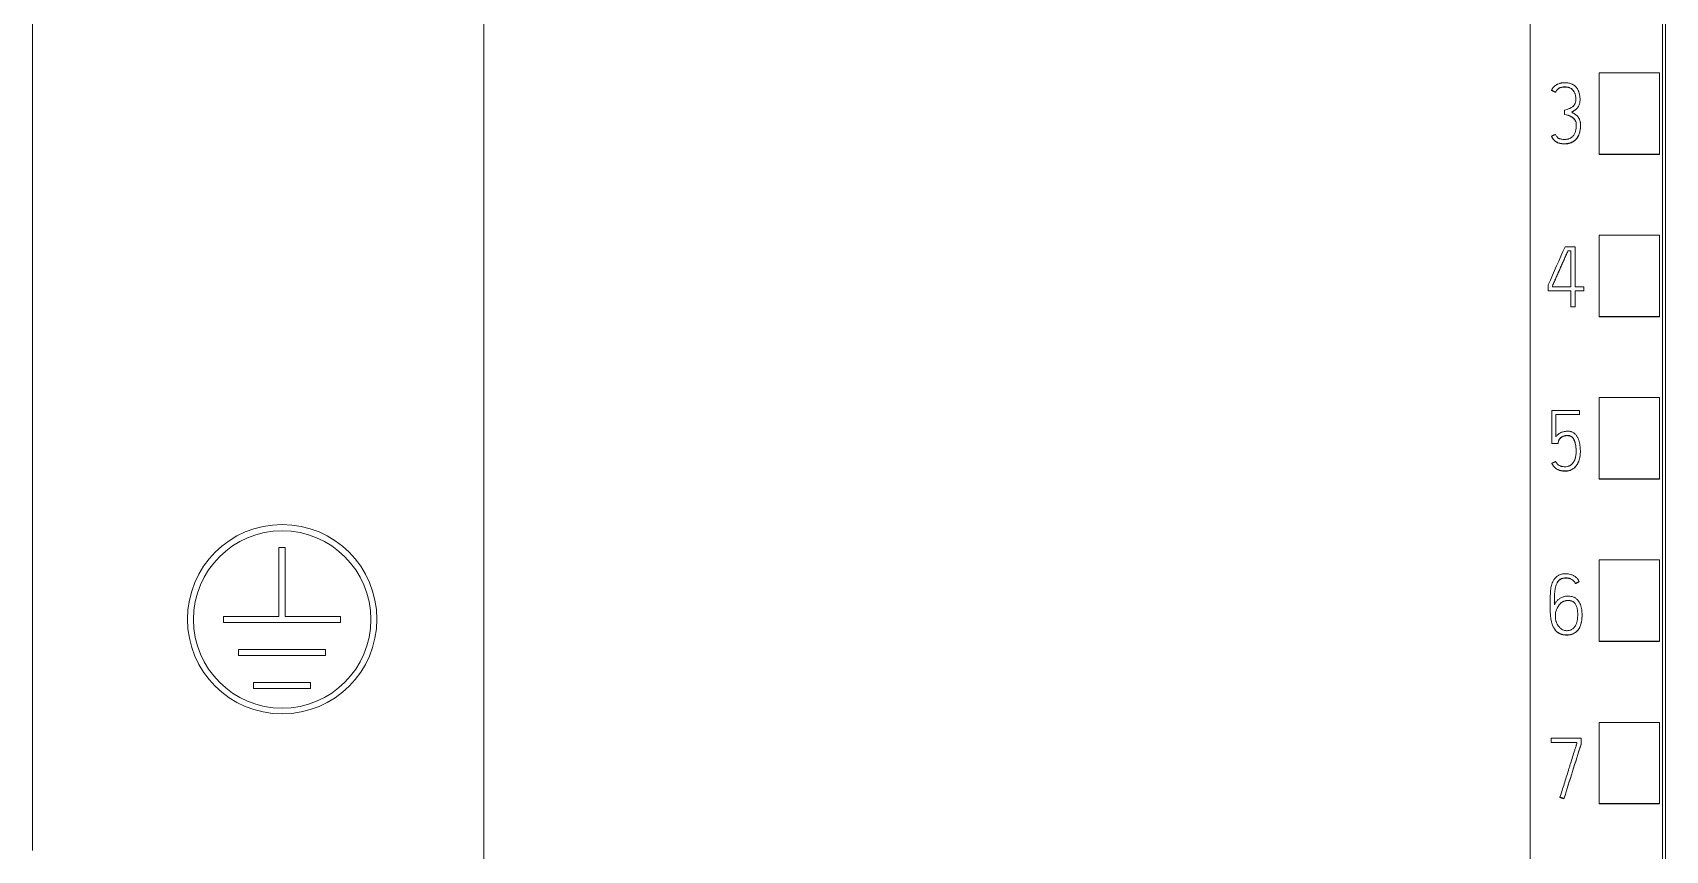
# Model space of a CAD drawing. Header units: millimetres. Extents: x 4134 to 7422, y 1400 to 3585.
# Drawn here: x 5096.4 to 5150.7, y 3260.8 to 3288 of the extents above; entities that cross this region are included whole.
import ezdxf

# ---------------------------------------------------------------- set-up
doc = ezdxf.new("R2010")
doc.units = ezdxf.units.MM
doc.layers.add('000-PI-Oprema', color=30, linetype='Continuous', lineweight=5)
doc.layers.add('004-PI-DIN Šina', color=3, linetype='Continuous')

# ---------------------------------------------------------------- blocks, each defined once
blk = doc.blocks.new('IM 155-5 PN ST - 6ES7155-5AA01-0AB0')
at = {"color": 0, "linetype": 'ByBlock', "lineweight": 0, "ltscale": 0.25}
blk.add_lwpolyline([(0, 147.007), (34.8, 147.007), (34.8, 0), (0, 0), (0, 147.007)], dxfattribs=at)
at = {"layer": '000-PI-Oprema', "color": 0, "linetype": 'ByBlock', "lineweight": 0}
blk.add_open_spline([(34.8, 8.007), (34.8, 8.859), (34.8, 10.524), (34.8, 12.857), (34.8, 14.973), (34.8, 17.743), (34.8, 21.643), (34.8, 27.557), (34.8, 37.017), (34.8, 50.127), (34.8, 67.357), (34.8, 85.999), (34.8, 103.048), (34.8, 118.245), (34.8, 128.598), (34.8, 136.94), (34.8, 141.966), (34.8, 145.414), (34.8, 147.007)], degree=3, knots=[0, 0, 0, 0, 0.018357, 0.035822, 0.050221, 0.063898, 0.09543, 0.134182, 0.191169, 0.299064, 0.416456, 0.562341, 0.701008, 0.784589, 0.890964, 0.925157, 0.965428, 1, 1, 1, 1], dxfattribs=at)
blk = doc.blocks.new('S7-1500 DI HF - 6ES7521-1BL00-0AB0')
at = {"layer": '000-PI-Oprema', "color": 0, "linetype": 'ByBlock', "lineweight": 0}
for p, q in [((0, 134.681), (0, 21.262)), ((4.4, 132.4), (4.4, 23.585)), ((2.3, 58.163), (2.3, 60.864)), ((4.3, 60.864), (2.3, 60.864)), ((4.3, 58.163), (4.3, 60.864)), ((0.716, 60.285), (0.716, 60.279)), ((0.844, 60.221), (0.844, 60.215)), ((1.662, 59.966), (1.662, 59.973)), ((1.141, 59.62), (1.141, 59.614)), ((1.149, 59.481), (1.149, 59.475)), ((0.716, 58.758), (0.716, 58.752)), ((1.679, 59.113), (1.679, 59.119)), ((2.3, 58.15), (2.3, 58.163)), ((4.3, 58.163), (2.3, 58.163)), ((4.3, 58.15), (2.3, 58.15)), ((4.3, 58.15), (4.3, 58.163)), ((2.3, 52.761), (2.3, 55.462)), ((4.3, 55.462), (2.3, 55.462)), ((4.3, 52.761), (4.3, 55.462)), ((1.166, 55.078), (1.496, 55.078)), ((1.354, 54.94), (1.257, 54.94)), ((1.354, 53.747), (1.354, 54.94)), ((1.496, 55.078), (1.496, 53.747)), ((0.605, 53.609), (0.605, 53.814)), ((0.744, 53.783), (0.744, 53.747)), ((1.354, 53.609), (0.605, 53.609)), ((0.744, 53.747), (1.354, 53.747)), ((1.354, 53.079), (1.354, 53.609)), ((1.496, 53.747), (1.79, 53.747)), ((1.496, 53.609), (1.496, 53.079)), ((1.79, 53.609), (1.496, 53.609)), ((1.79, 53.747), (1.79, 53.609)), ((1.496, 53.079), (1.354, 53.079)), ((2.3, 52.75), (2.3, 52.761)), ((4.3, 52.761), (2.3, 52.761)), ((4.3, 52.75), (2.3, 52.75)), ((4.3, 52.75), (4.3, 52.761)), ((2.3, 47.36), (2.3, 50.061)), ((4.3, 50.061), (2.3, 50.061)), ((4.3, 47.36), (4.3, 50.061)), ((0.722, 49.633), (0.722, 48.535)), ((1.645, 49.633), (0.722, 49.633)), ((0.86, 48.757), (0.86, 49.495)), ((0.86, 49.495), (1.645, 49.495)), ((1.645, 49.495), (1.645, 49.633)), ((1.645, 49.495), (1.645, 49.488)), ((0.722, 48.535), (0.722, 48.529)), ((0.722, 48.535), (0.933, 48.535)), ((0.933, 48.535), (0.933, 48.529)), ((0.727, 47.878), (0.727, 47.871)), ((1.673, 48.27), (1.673, 48.276)), ((2.3, 47.35), (2.3, 47.36)), ((4.3, 47.36), (2.3, 47.36)), ((4.3, 47.35), (2.3, 47.35)), ((4.3, 47.35), (4.3, 47.36)), ((2.3, 41.958), (2.3, 44.659)), ((4.3, 44.659), (2.3, 44.659)), ((4.3, 41.958), (4.3, 44.659)), ((1.511, 43.879), (1.511, 43.873)), ((1.639, 43.945), (1.639, 43.939)), ((0.667, 43.139), (0.667, 43.132)), ((1.73, 42.839), (1.73, 42.845)), ((2.3, 41.95), (2.3, 41.958)), ((4.3, 41.958), (2.3, 41.958)), ((4.3, 41.95), (2.3, 41.95)), ((4.3, 41.95), (4.3, 41.958)), ((2.3, 36.556), (2.3, 39.257)), ((4.3, 39.257), (2.3, 39.257)), ((4.3, 36.556), (4.3, 39.257)), ((0.698, 38.593), (0.698, 38.735)), ((0.698, 38.735), (1.697, 38.735)), ((1.558, 38.593), (0.698, 38.593)), ((1.558, 38.554), (1.558, 38.593)), ((1.697, 38.735), (1.697, 38.532)), ((1.697, 38.532), (1.697, 38.526)), ((0.995, 36.767), (0.995, 36.761)), ((1.128, 36.722), (1.128, 36.716)), ((2.3, 36.55), (2.3, 36.556)), ((4.3, 36.556), (2.3, 36.556)), ((4.3, 36.55), (2.3, 36.55)), ((4.3, 36.55), (4.3, 36.556))]:
    blk.add_line(p, q, dxfattribs=at)
at = {"layer": '000-PI-Oprema', "color": 18, "linetype": 'ByBlock', "lineweight": 0, "true_color": 0x000000}
blk.add_ellipse((10.823, 15.155), major_axis=(441.592, 998.143), ratio=0.022901, start_param=1.540922, end_param=1.542189, dxfattribs=at)
at = {"layer": '000-PI-Oprema', "color": 0, "linetype": 'ByBlock', "lineweight": 0}
for centre, major_axis, ratio, start_param, end_param in [((13.828, 14.92), (314.539, 1001.971), 0.017758, 1.552804, 1.55461), ((13.808, 14.965), (314.236, 1001.002), 0.017743, 1.552827, 1.554635)]:
    blk.add_ellipse(centre, major_axis=major_axis, ratio=ratio, start_param=start_param, end_param=end_param, dxfattribs=at)
for points, knots in [([(4.5, 132.586), (4.5, 129.542), (4.5, 119.972), (4.5, 105.802), (4.5, 91.235), (4.5, 77.025), (4.5, 62.731), (4.5, 47.245), (4.5, 34.605), (4.5, 26.64), (4.5, 23.299)], [0, 0, 0, 0, 0.083934, 0.263736, 0.389889, 0.484142, 0.653794, 0.78188, 0.908517, 1, 1, 1, 1]), ([(0.716, 60.285), (0.724, 60.304), (0.744, 60.339), (0.769, 60.371), (0.789, 60.393), (0.796, 60.401), (0.811, 60.415), (0.818, 60.421), (0.842, 60.441), (0.858, 60.452), (0.884, 60.468), (0.893, 60.473), (0.911, 60.483), (0.92, 60.487), (0.948, 60.499), (0.967, 60.506), (0.996, 60.515), (1.005, 60.517), (1.025, 60.522), (1.035, 60.524), (1.065, 60.529), (1.105, 60.533), (1.145, 60.535), (1.185, 60.534), (1.205, 60.533), (1.246, 60.53), (1.266, 60.527), (1.305, 60.519), (1.325, 60.514), (1.363, 60.502), (1.382, 60.495), (1.41, 60.482), (1.419, 60.477), (1.436, 60.467), (1.445, 60.462), (1.47, 60.445), (1.486, 60.433), (1.508, 60.412), (1.515, 60.405), (1.529, 60.391), (1.536, 60.383), (1.568, 60.344), (1.589, 60.31), (1.622, 60.235), (1.634, 60.197), (1.647, 60.139), (1.651, 60.119), (1.656, 60.079), (1.659, 60.059), (1.661, 60.018), (1.662, 59.998), (1.662, 59.958), (1.662, 59.938), (1.659, 59.898), (1.657, 59.878), (1.648, 59.838), (1.643, 59.819), (1.628, 59.781), (1.619, 59.763), (1.604, 59.737), (1.599, 59.728), (1.587, 59.712), (1.581, 59.704), (1.561, 59.681), (1.547, 59.667), (1.524, 59.646), (1.517, 59.64), (1.501, 59.628), (1.492, 59.622), (1.467, 59.605), (1.45, 59.595), (1.415, 59.575), (1.397, 59.565), (1.379, 59.556)], [0, 0, 0, 0, 0.03125, 0.0625, 0.0625, 0.078125, 0.078125, 0.09375, 0.09375, 0.125, 0.125, 0.140625, 0.140625, 0.15625, 0.15625, 0.1875, 0.1875, 0.203125, 0.203125, 0.21875, 0.21875, 0.25, 0.28125, 0.28125, 0.3125, 0.3125, 0.34375, 0.34375, 0.375, 0.375, 0.40625, 0.40625, 0.421875, 0.421875, 0.4375, 0.4375, 0.46875, 0.46875, 0.484375, 0.484375, 0.5, 0.5, 0.5625, 0.5625, 0.625, 0.625, 0.65625, 0.65625, 0.6875, 0.6875, 0.71875, 0.71875, 0.75, 0.75, 0.78125, 0.78125, 0.8125, 0.8125, 0.84375, 0.84375, 0.859375, 0.859375, 0.875, 0.875, 0.90625, 0.90625, 0.921875, 0.921875, 0.9375, 0.9375, 0.96875, 0.96875, 1, 1, 1, 1]), ([(1.141, 59.62), (1.172, 59.629), (1.204, 59.639), (1.267, 59.658), (1.298, 59.668), (1.343, 59.689), (1.358, 59.697), (1.386, 59.713), (1.4, 59.723), (1.42, 59.738), (1.426, 59.743), (1.438, 59.755), (1.444, 59.761), (1.46, 59.779), (1.47, 59.792), (1.484, 59.813), (1.488, 59.82), (1.495, 59.835), (1.499, 59.842), (1.508, 59.865), (1.512, 59.881), (1.518, 59.914), (1.519, 59.93), (1.521, 59.963), (1.521, 59.98), (1.52, 60.029), (1.518, 60.062), (1.51, 60.111), (1.507, 60.127), (1.5, 60.151), (1.498, 60.159), (1.493, 60.175), (1.49, 60.183), (1.481, 60.206), (1.473, 60.221), (1.457, 60.25), (1.448, 60.264), (1.428, 60.29), (1.417, 60.302), (1.399, 60.319), (1.393, 60.325), (1.38, 60.335), (1.373, 60.34), (1.352, 60.354), (1.337, 60.361), (1.306, 60.374), (1.291, 60.379), (1.258, 60.387), (1.242, 60.39), (1.209, 60.394), (1.192, 60.395), (1.159, 60.396), (1.143, 60.396), (1.109, 60.394), (1.093, 60.392), (1.06, 60.387), (1.044, 60.383), (1.02, 60.376), (1.012, 60.373), (0.996, 60.368), (0.989, 60.364), (0.974, 60.357), (0.966, 60.353), (0.952, 60.345), (0.945, 60.34), (0.925, 60.326), (0.912, 60.315), (0.889, 60.291), (0.878, 60.278), (0.86, 60.251), (0.851, 60.236), (0.844, 60.221)], [0, 0, 0, 0, 0.0625, 0.0625, 0.125, 0.125, 0.15625, 0.15625, 0.1875, 0.1875, 0.203125, 0.203125, 0.21875, 0.21875, 0.25, 0.25, 0.265625, 0.265625, 0.28125, 0.28125, 0.3125, 0.3125, 0.34375, 0.34375, 0.375, 0.375, 0.4375, 0.4375, 0.46875, 0.46875, 0.484375, 0.484375, 0.5, 0.5, 0.53125, 0.53125, 0.5625, 0.5625, 0.59375, 0.59375, 0.609375, 0.609375, 0.625, 0.625, 0.65625, 0.65625, 0.6875, 0.6875, 0.71875, 0.71875, 0.75, 0.75, 0.78125, 0.78125, 0.8125, 0.8125, 0.84375, 0.84375, 0.859375, 0.859375, 0.875, 0.875, 0.890625, 0.890625, 0.90625, 0.90625, 0.9375, 0.9375, 0.96875, 0.96875, 1, 1, 1, 1]), ([(0.844, 60.215), (0.851, 60.23), (0.859, 60.244), (0.878, 60.271), (0.888, 60.284), (0.905, 60.302), (0.911, 60.308), (0.924, 60.318), (0.931, 60.324), (0.944, 60.333), (0.951, 60.338), (0.965, 60.346), (0.972, 60.35), (0.994, 60.361), (1.01, 60.367), (1.042, 60.377), (1.058, 60.38), (1.091, 60.385), (1.107, 60.387), (1.14, 60.39), (1.157, 60.39), (1.206, 60.389), (1.239, 60.385), (1.28, 60.376), (1.288, 60.374), (1.304, 60.369), (1.311, 60.366), (1.334, 60.356), (1.349, 60.349), (1.37, 60.336), (1.377, 60.331), (1.39, 60.321), (1.397, 60.315), (1.415, 60.298), (1.426, 60.286), (1.441, 60.266), (1.446, 60.26), (1.455, 60.246), (1.468, 60.225), (1.479, 60.202), (1.492, 60.172), (1.497, 60.156), (1.505, 60.126), (1.508, 60.112), (1.511, 60.098)], [0, 0, 0, 0, 0.055991, 0.055991, 0.111982, 0.111982, 0.139978, 0.139978, 0.167973, 0.167973, 0.195969, 0.195969, 0.223964, 0.223964, 0.279955, 0.279955, 0.335946, 0.335946, 0.391937, 0.391937, 0.447928, 0.447928, 0.55991, 0.55991, 0.587906, 0.587906, 0.615901, 0.615901, 0.671892, 0.671892, 0.699888, 0.699888, 0.727884, 0.727884, 0.783875, 0.783875, 0.81187, 0.81187, 0.839866, 0.895857, 0.895857, 0.951848, 0.951848, 1, 1, 1, 1]), ([(1.656, 59.874), (1.658, 59.886), (1.659, 59.898), (1.662, 59.929), (1.662, 59.947), (1.662, 59.966)], [0, 0, 0, 0, 0.4, 0.4, 1, 1, 1, 1]), ([(1.379, 59.556), (1.398, 59.546), (1.416, 59.536), (1.453, 59.515), (1.471, 59.504), (1.506, 59.481), (1.523, 59.469), (1.547, 59.449), (1.555, 59.442), (1.57, 59.427), (1.578, 59.419), (1.598, 59.395), (1.61, 59.378), (1.627, 59.351), (1.632, 59.342), (1.641, 59.323), (1.645, 59.313), (1.657, 59.284), (1.663, 59.264), (1.67, 59.233), (1.671, 59.222), (1.675, 59.201), (1.676, 59.191), (1.678, 59.159), (1.679, 59.138), (1.679, 59.096), (1.678, 59.075), (1.675, 59.034), (1.673, 59.013), (1.668, 58.971), (1.665, 58.95), (1.652, 58.889), (1.641, 58.849), (1.621, 58.8), (1.617, 58.79), (1.608, 58.771), (1.603, 58.762), (1.588, 58.734), (1.577, 58.716), (1.552, 58.682), (1.539, 58.666), (1.517, 58.643), (1.509, 58.635), (1.493, 58.621), (1.485, 58.614), (1.46, 58.595), (1.443, 58.583), (1.415, 58.568), (1.406, 58.563), (1.387, 58.554), (1.377, 58.55), (1.328, 58.53), (1.287, 58.52), (1.225, 58.51), (1.204, 58.508), (1.161, 58.506), (1.14, 58.505), (1.098, 58.506), (1.077, 58.507), (1.045, 58.511), (1.035, 58.512), (1.014, 58.516), (1.004, 58.518), (0.973, 58.525), (0.953, 58.532), (0.923, 58.543), (0.914, 58.548), (0.894, 58.557), (0.885, 58.562), (0.857, 58.578), (0.84, 58.59), (0.816, 58.61), (0.808, 58.618), (0.793, 58.633), (0.786, 58.641), (0.767, 58.666), (0.756, 58.683), (0.734, 58.72), (0.725, 58.738), (0.716, 58.758)], [0, 0, 0, 0, 0.03125, 0.03125, 0.0625, 0.0625, 0.09375, 0.09375, 0.109375, 0.109375, 0.125, 0.125, 0.15625, 0.15625, 0.171875, 0.171875, 0.1875, 0.1875, 0.21875, 0.21875, 0.234375, 0.234375, 0.25, 0.25, 0.28125, 0.28125, 0.3125, 0.3125, 0.34375, 0.34375, 0.375, 0.375, 0.4375, 0.4375, 0.453125, 0.453125, 0.46875, 0.46875, 0.5, 0.5, 0.53125, 0.53125, 0.546875, 0.546875, 0.5625, 0.5625, 0.59375, 0.59375, 0.609375, 0.609375, 0.625, 0.625, 0.6875, 0.6875, 0.71875, 0.71875, 0.75, 0.75, 0.78125, 0.78125, 0.796875, 0.796875, 0.8125, 0.8125, 0.84375, 0.84375, 0.859375, 0.859375, 0.875, 0.875, 0.90625, 0.90625, 0.921875, 0.921875, 0.9375, 0.9375, 0.96875, 0.96875, 1, 1, 1, 1]), ([(0.844, 58.816), (0.851, 58.8), (0.859, 58.785), (0.877, 58.756), (0.887, 58.742), (0.905, 58.723), (0.911, 58.716), (0.924, 58.705), (0.931, 58.7), (0.945, 58.69), (0.953, 58.686), (0.968, 58.678), (0.976, 58.674), (1.001, 58.665), (1.017, 58.66), (1.051, 58.653), (1.068, 58.65), (1.103, 58.648), (1.12, 58.647), (1.155, 58.647), (1.172, 58.648), (1.206, 58.651), (1.223, 58.653), (1.249, 58.658), (1.257, 58.66), (1.274, 58.664), (1.282, 58.666), (1.307, 58.674), (1.323, 58.68), (1.347, 58.692), (1.354, 58.696), (1.369, 58.705), (1.376, 58.71), (1.397, 58.725), (1.41, 58.737), (1.434, 58.761), (1.445, 58.775), (1.465, 58.804), (1.473, 58.819), (1.488, 58.85), (1.495, 58.867), (1.511, 58.916), (1.519, 58.949), (1.528, 59), (1.53, 59.017), (1.534, 59.052), (1.536, 59.069), (1.537, 59.104), (1.538, 59.121), (1.537, 59.147), (1.537, 59.155), (1.535, 59.173), (1.535, 59.181), (1.531, 59.207), (1.527, 59.224), (1.518, 59.248), (1.515, 59.256), (1.507, 59.272), (1.503, 59.28), (1.49, 59.302), (1.48, 59.316), (1.458, 59.343), (1.446, 59.355), (1.42, 59.378), (1.406, 59.388), (1.377, 59.406), (1.361, 59.415), (1.331, 59.43), (1.315, 59.437), (1.282, 59.449), (1.266, 59.454), (1.217, 59.468), (1.183, 59.476), (1.149, 59.481)], [0, 0, 0, 0, 0.03125, 0.03125, 0.0625, 0.0625, 0.078125, 0.078125, 0.09375, 0.09375, 0.109375, 0.109375, 0.125, 0.125, 0.15625, 0.15625, 0.1875, 0.1875, 0.21875, 0.21875, 0.25, 0.25, 0.28125, 0.28125, 0.296875, 0.296875, 0.3125, 0.3125, 0.34375, 0.34375, 0.359375, 0.359375, 0.375, 0.375, 0.40625, 0.40625, 0.4375, 0.4375, 0.46875, 0.46875, 0.5, 0.5, 0.5625, 0.5625, 0.59375, 0.59375, 0.625, 0.625, 0.65625, 0.65625, 0.671875, 0.671875, 0.6875, 0.6875, 0.71875, 0.71875, 0.734375, 0.734375, 0.75, 0.75, 0.78125, 0.78125, 0.8125, 0.8125, 0.84375, 0.84375, 0.875, 0.875, 0.90625, 0.90625, 0.9375, 0.9375, 1, 1, 1, 1]), ([(1.149, 59.475), (1.183, 59.469), (1.216, 59.462), (1.266, 59.448), (1.282, 59.442), (1.315, 59.431), (1.33, 59.424), (1.354, 59.413), (1.361, 59.409), (1.377, 59.4), (1.384, 59.396), (1.406, 59.382), (1.42, 59.371), (1.439, 59.354), (1.446, 59.348), (1.458, 59.336), (1.464, 59.33), (1.48, 59.31), (1.49, 59.296), (1.503, 59.273), (1.507, 59.266), (1.511, 59.257), (1.511, 59.257), (1.512, 59.256)], [0, 0, 0, 0, 0.234563, 0.234563, 0.351844, 0.351844, 0.469126, 0.469126, 0.527766, 0.527766, 0.586407, 0.586407, 0.703689, 0.703689, 0.762329, 0.762329, 0.82097, 0.82097, 0.938251, 0.938251, 0.996892, 0.996892, 1, 1, 1, 1]), ([(1.379, 59.55), (1.397, 59.559), (1.415, 59.568), (1.44, 59.583), (1.448, 59.588), (1.456, 59.593)], [0, 0, 0, 0, 0.680967, 0.680967, 1, 1, 1, 1]), ([(0.716, 58.752), (0.725, 58.732), (0.734, 58.714), (0.756, 58.677), (0.767, 58.659), (0.786, 58.635), (0.793, 58.626), (0.808, 58.611), (0.816, 58.604), (0.84, 58.584), (0.857, 58.572), (0.884, 58.556), (0.894, 58.551), (0.913, 58.542), (0.923, 58.537), (0.952, 58.526), (0.972, 58.519), (1.013, 58.509), (1.034, 58.506), (1.076, 58.501), (1.096, 58.5), (1.138, 58.499), (1.159, 58.499), (1.201, 58.502), (1.222, 58.504), (1.253, 58.508), (1.264, 58.51), (1.285, 58.514), (1.295, 58.517), (1.325, 58.525), (1.345, 58.531), (1.375, 58.542), (1.384, 58.546), (1.403, 58.555), (1.413, 58.56), (1.441, 58.576), (1.458, 58.587), (1.491, 58.613), (1.507, 58.627), (1.536, 58.657), (1.55, 58.673), (1.575, 58.707), (1.586, 58.725), (1.602, 58.752), (1.606, 58.762), (1.615, 58.781), (1.62, 58.79), (1.64, 58.839), (1.651, 58.879), (1.664, 58.941), (1.668, 58.961), (1.673, 59.003), (1.675, 59.024), (1.677, 59.048), (1.677, 59.051), (1.677, 59.054)], [0, 0, 0, 0, 0.045146, 0.045146, 0.090291, 0.090291, 0.112864, 0.112864, 0.135437, 0.135437, 0.180583, 0.180583, 0.203156, 0.203156, 0.225729, 0.225729, 0.270874, 0.270874, 0.31602, 0.31602, 0.361166, 0.361166, 0.406311, 0.406311, 0.451457, 0.451457, 0.47403, 0.47403, 0.496603, 0.496603, 0.541748, 0.541748, 0.564321, 0.564321, 0.586894, 0.586894, 0.63204, 0.63204, 0.677186, 0.677186, 0.722331, 0.722331, 0.767477, 0.767477, 0.79005, 0.79005, 0.812623, 0.812623, 0.902914, 0.902914, 0.94806, 0.94806, 0.993206, 0.993206, 1, 1, 1, 1]), ([(1.257, 54.94), (1.247, 54.915), (1.236, 54.891), (1.215, 54.843), (1.204, 54.819), (1.172, 54.746), (1.151, 54.698), (1.109, 54.602), (1.088, 54.553), (1.045, 54.457), (1.023, 54.409), (0.98, 54.313), (0.959, 54.265), (0.916, 54.168), (0.895, 54.12), (0.852, 54.024), (0.831, 53.976), (0.798, 53.903), (0.787, 53.879), (0.771, 53.843), (0.766, 53.831), (0.755, 53.807), (0.75, 53.795), (0.744, 53.783)], [0, 0, 0, 0, 0.0625, 0.0625, 0.125, 0.125, 0.25, 0.25, 0.375, 0.375, 0.5, 0.5, 0.625, 0.625, 0.75, 0.75, 0.875, 0.875, 0.9375, 0.9375, 0.96875, 0.96875, 1, 1, 1, 1]), ([(0.744, 53.777), (0.75, 53.789), (0.755, 53.801), (0.766, 53.825), (0.771, 53.837), (0.787, 53.873), (0.798, 53.897), (0.831, 53.969), (0.852, 54.018), (0.895, 54.114), (0.916, 54.162), (0.959, 54.258), (0.98, 54.306), (1.023, 54.403), (1.045, 54.451), (1.088, 54.547), (1.109, 54.596), (1.151, 54.692), (1.172, 54.74), (1.204, 54.813), (1.215, 54.837), (1.236, 54.885), (1.247, 54.909), (1.257, 54.933)], [0, 0, 0, 0, 0.03125, 0.03125, 0.0625, 0.0625, 0.125, 0.125, 0.25, 0.25, 0.375, 0.375, 0.5, 0.5, 0.625, 0.625, 0.75, 0.75, 0.875, 0.875, 0.9375, 0.9375, 1, 1, 1, 1]), ([(0.727, 47.878), (0.74, 47.851), (0.753, 47.826), (0.777, 47.79), (0.786, 47.778), (0.805, 47.756), (0.815, 47.745), (0.836, 47.725), (0.848, 47.716), (0.871, 47.699), (0.883, 47.691), (0.908, 47.676), (0.92, 47.669), (0.947, 47.657), (0.961, 47.652), (0.988, 47.642), (1.002, 47.638), (1.031, 47.631), (1.045, 47.629), (1.074, 47.625), (1.089, 47.623), (1.111, 47.622), (1.118, 47.622), (1.133, 47.621), (1.14, 47.621), (1.162, 47.62), (1.176, 47.619), (1.206, 47.62), (1.22, 47.621), (1.249, 47.625), (1.264, 47.627), (1.293, 47.633), (1.307, 47.637), (1.349, 47.651), (1.376, 47.662), (1.414, 47.684), (1.427, 47.692), (1.45, 47.709), (1.462, 47.719), (1.484, 47.738), (1.494, 47.748), (1.514, 47.77), (1.524, 47.781), (1.551, 47.816), (1.567, 47.841), (1.588, 47.879), (1.594, 47.892), (1.607, 47.919), (1.613, 47.932), (1.629, 47.973), (1.638, 48.001), (1.652, 48.057), (1.658, 48.086), (1.665, 48.129), (1.667, 48.144), (1.669, 48.173), (1.671, 48.188), (1.673, 48.232), (1.673, 48.261), (1.673, 48.319), (1.671, 48.378), (1.665, 48.436), (1.657, 48.493), (1.653, 48.522), (1.643, 48.565), (1.64, 48.58), (1.632, 48.608), (1.628, 48.622), (1.614, 48.664), (1.603, 48.691), (1.584, 48.731), (1.577, 48.744), (1.562, 48.769), (1.554, 48.782), (1.528, 48.817), (1.509, 48.839), (1.465, 48.879), (1.44, 48.895), (1.4, 48.914), (1.387, 48.92), (1.358, 48.929), (1.344, 48.933), (1.315, 48.938), (1.301, 48.94), (1.271, 48.942), (1.256, 48.943), (1.227, 48.942), (1.212, 48.942), (1.183, 48.939), (1.169, 48.938), (1.14, 48.933), (1.125, 48.93), (1.097, 48.923), (1.082, 48.919), (1.054, 48.909), (1.041, 48.904), (1.014, 48.891), (1.001, 48.884), (0.976, 48.869), (0.964, 48.86), (0.94, 48.843), (0.929, 48.833), (0.908, 48.813), (0.897, 48.803), (0.878, 48.781), (0.869, 48.769), (0.86, 48.757)], [0, 0, 0, 0, 0.03125, 0.03125, 0.046875, 0.046875, 0.0625, 0.0625, 0.078125, 0.078125, 0.09375, 0.09375, 0.109375, 0.109375, 0.125, 0.125, 0.140625, 0.140625, 0.15625, 0.15625, 0.171875, 0.171875, 0.179688, 0.179688, 0.1875, 0.1875, 0.203125, 0.203125, 0.21875, 0.21875, 0.234375, 0.234375, 0.25, 0.25, 0.28125, 0.28125, 0.296875, 0.296875, 0.3125, 0.3125, 0.328125, 0.328125, 0.34375, 0.34375, 0.375, 0.375, 0.390625, 0.390625, 0.40625, 0.40625, 0.4375, 0.4375, 0.46875, 0.46875, 0.484375, 0.484375, 0.5, 0.5, 0.53125, 0.53125, 0.5625, 0.59375, 0.59375, 0.625, 0.625, 0.640625, 0.640625, 0.65625, 0.65625, 0.6875, 0.6875, 0.703125, 0.703125, 0.71875, 0.71875, 0.75, 0.75, 0.78125, 0.78125, 0.796875, 0.796875, 0.8125, 0.8125, 0.828125, 0.828125, 0.84375, 0.84375, 0.859375, 0.859375, 0.875, 0.875, 0.890625, 0.890625, 0.90625, 0.90625, 0.921875, 0.921875, 0.9375, 0.9375, 0.953125, 0.953125, 0.96875, 0.96875, 0.984375, 0.984375, 1, 1, 1, 1]), ([(0.933, 48.535), (0.933, 48.558), (0.936, 48.581), (0.945, 48.615), (0.949, 48.626), (0.958, 48.647), (0.964, 48.657), (0.976, 48.676), (0.983, 48.686), (0.998, 48.704), (1.006, 48.712), (1.023, 48.727), (1.032, 48.735), (1.051, 48.748), (1.06, 48.755), (1.08, 48.766), (1.091, 48.771), (1.112, 48.78), (1.123, 48.784), (1.156, 48.794), (1.179, 48.798), (1.213, 48.801), (1.225, 48.801), (1.248, 48.801), (1.26, 48.801), (1.283, 48.799), (1.294, 48.797), (1.311, 48.793), (1.317, 48.792), (1.328, 48.789), (1.333, 48.787), (1.35, 48.781), (1.36, 48.776), (1.38, 48.764), (1.389, 48.757), (1.406, 48.741), (1.414, 48.733), (1.429, 48.715), (1.436, 48.705), (1.454, 48.676), (1.465, 48.655), (1.482, 48.613), (1.49, 48.591), (1.51, 48.524), (1.519, 48.479), (1.527, 48.411), (1.529, 48.388), (1.532, 48.342), (1.533, 48.319), (1.534, 48.25), (1.532, 48.204), (1.524, 48.136), (1.52, 48.114), (1.513, 48.08), (1.51, 48.069), (1.504, 48.046), (1.5, 48.035), (1.489, 48.002), (1.48, 47.981), (1.465, 47.95), (1.459, 47.94), (1.447, 47.92), (1.441, 47.91), (1.421, 47.882), (1.406, 47.864), (1.381, 47.84), (1.373, 47.832), (1.354, 47.818), (1.345, 47.811), (1.325, 47.799), (1.315, 47.793), (1.294, 47.784), (1.283, 47.779), (1.249, 47.769), (1.227, 47.765), (1.192, 47.762), (1.18, 47.761), (1.157, 47.761), (1.145, 47.761), (1.111, 47.762), (1.088, 47.764), (1.054, 47.771), (1.043, 47.774), (1.021, 47.781), (1.01, 47.786), (0.978, 47.8), (0.958, 47.812), (0.93, 47.834), (0.921, 47.841), (0.905, 47.858), (0.89, 47.875), (0.877, 47.895), (0.865, 47.915), (0.86, 47.925), (0.855, 47.936)], [0, 0, 0, 0, 0.03125, 0.03125, 0.046875, 0.046875, 0.0625, 0.0625, 0.078125, 0.078125, 0.09375, 0.09375, 0.109375, 0.109375, 0.125, 0.125, 0.140625, 0.140625, 0.15625, 0.15625, 0.1875, 0.1875, 0.203125, 0.203125, 0.21875, 0.21875, 0.234375, 0.234375, 0.242187, 0.242187, 0.25, 0.25, 0.265625, 0.265625, 0.28125, 0.28125, 0.296875, 0.296875, 0.3125, 0.3125, 0.34375, 0.34375, 0.375, 0.375, 0.4375, 0.4375, 0.46875, 0.46875, 0.5, 0.5, 0.5625, 0.5625, 0.59375, 0.59375, 0.609375, 0.609375, 0.625, 0.625, 0.65625, 0.65625, 0.671875, 0.671875, 0.6875, 0.6875, 0.71875, 0.71875, 0.734375, 0.734375, 0.75, 0.75, 0.765625, 0.765625, 0.78125, 0.78125, 0.8125, 0.8125, 0.828125, 0.828125, 0.84375, 0.84375, 0.875, 0.875, 0.890625, 0.890625, 0.90625, 0.90625, 0.9375, 0.9375, 0.953125, 0.953125, 0.96875, 0.984375, 0.984375, 1, 1, 1, 1]), ([(1.534, 48.271), (1.534, 48.277), (1.534, 48.283), (1.533, 48.312), (1.532, 48.335), (1.529, 48.381), (1.527, 48.403), (1.522, 48.449), (1.518, 48.472), (1.509, 48.517), (1.503, 48.54), (1.493, 48.573), (1.49, 48.584), (1.482, 48.606), (1.478, 48.617), (1.465, 48.649), (1.455, 48.669), (1.436, 48.698), (1.429, 48.708), (1.415, 48.726), (1.407, 48.735), (1.39, 48.75), (1.381, 48.757), (1.361, 48.769), (1.35, 48.774), (1.328, 48.782), (1.317, 48.786), (1.294, 48.791), (1.283, 48.792), (1.26, 48.794), (1.249, 48.795), (1.226, 48.795), (1.214, 48.795), (1.191, 48.793), (1.179, 48.791), (1.157, 48.787), (1.134, 48.782), (1.113, 48.774), (1.091, 48.765), (1.081, 48.76), (1.051, 48.743), (1.032, 48.73), (1.006, 48.706), (0.998, 48.698), (0.983, 48.68), (0.976, 48.671), (0.964, 48.651), (0.959, 48.641), (0.949, 48.62), (0.945, 48.609), (0.939, 48.586), (0.937, 48.575), (0.934, 48.552), (0.933, 48.54), (0.933, 48.529)], [0, 0, 0, 0, 0.015899, 0.015899, 0.077406, 0.077406, 0.138912, 0.138912, 0.200418, 0.200418, 0.261925, 0.261925, 0.292678, 0.292678, 0.323431, 0.323431, 0.384937, 0.384937, 0.41569, 0.41569, 0.446443, 0.446443, 0.477197, 0.477197, 0.50795, 0.50795, 0.538703, 0.538703, 0.569456, 0.569456, 0.600209, 0.600209, 0.630962, 0.630962, 0.661715, 0.661715, 0.692469, 0.723222, 0.723222, 0.753975, 0.753975, 0.815481, 0.815481, 0.846234, 0.846234, 0.876987, 0.876987, 0.907741, 0.907741, 0.938494, 0.938494, 0.969247, 0.969247, 1, 1, 1, 1]), ([(1.673, 48.27), (1.673, 48.248), (1.673, 48.227), (1.67, 48.176), (1.668, 48.147), (1.662, 48.104), (1.66, 48.09), (1.654, 48.061), (1.651, 48.046), (1.64, 48.004), (1.632, 47.976), (1.611, 47.921), (1.599, 47.894), (1.571, 47.842), (1.556, 47.817), (1.529, 47.782), (1.52, 47.77), (1.501, 47.749), (1.49, 47.738), (1.458, 47.708), (1.434, 47.69), (1.396, 47.668), (1.383, 47.661), (1.357, 47.649), (1.343, 47.643), (1.301, 47.629), (1.273, 47.622), (1.229, 47.616), (1.214, 47.615), (1.185, 47.613), (1.17, 47.613), (1.141, 47.614), (1.126, 47.615), (1.097, 47.617), (1.082, 47.618), (1.053, 47.621), (1.038, 47.624), (1.009, 47.63), (0.995, 47.634), (0.967, 47.643), (0.953, 47.648), (0.926, 47.66), (0.913, 47.667), (0.888, 47.682), (0.875, 47.69), (0.851, 47.707), (0.84, 47.716), (0.818, 47.736), (0.808, 47.747), (0.788, 47.769), (0.779, 47.781), (0.754, 47.818), (0.74, 47.844), (0.727, 47.871)], [0, 0, 0, 0, 0.044434, 0.044434, 0.104157, 0.104157, 0.134018, 0.134018, 0.16388, 0.16388, 0.223602, 0.223602, 0.283325, 0.283325, 0.343048, 0.343048, 0.37291, 0.37291, 0.402771, 0.402771, 0.462494, 0.462494, 0.492355, 0.492355, 0.522217, 0.522217, 0.58194, 0.58194, 0.611801, 0.611801, 0.641663, 0.641663, 0.671524, 0.671524, 0.701386, 0.701386, 0.731247, 0.731247, 0.761108, 0.761108, 0.79097, 0.79097, 0.820831, 0.820831, 0.850693, 0.850693, 0.880554, 0.880554, 0.910416, 0.910416, 0.940277, 0.940277, 1, 1, 1, 1]), ([(1.639, 43.945), (1.624, 43.971), (1.608, 43.995), (1.581, 44.029), (1.572, 44.04), (1.552, 44.061), (1.542, 44.072), (1.51, 44.101), (1.486, 44.118), (1.449, 44.139), (1.436, 44.146), (1.41, 44.158), (1.396, 44.163), (1.355, 44.178), (1.327, 44.185), (1.285, 44.193), (1.271, 44.195), (1.242, 44.198), (1.227, 44.199), (1.184, 44.202), (1.155, 44.202), (1.112, 44.198), (1.098, 44.196), (1.069, 44.191), (1.055, 44.188), (1.013, 44.177), (0.986, 44.166), (0.947, 44.147), (0.935, 44.139), (0.91, 44.123), (0.899, 44.115), (0.865, 44.088), (0.844, 44.068), (0.815, 44.035), (0.806, 44.023), (0.79, 44), (0.782, 43.987), (0.76, 43.95), (0.748, 43.924), (0.728, 43.869), (0.72, 43.841), (0.706, 43.786), (0.7, 43.758), (0.691, 43.701), (0.688, 43.673), (0.679, 43.587), (0.675, 43.53), (0.67, 43.415), (0.669, 43.357), (0.667, 43.184), (0.666, 43.069), (0.671, 42.926), (0.673, 42.897), (0.677, 42.84), (0.679, 42.811), (0.688, 42.726), (0.697, 42.669), (0.714, 42.598), (0.718, 42.584), (0.726, 42.556), (0.73, 42.543), (0.744, 42.502), (0.754, 42.475), (0.773, 42.435), (0.779, 42.422), (0.793, 42.397), (0.801, 42.384), (0.825, 42.348), (0.842, 42.325), (0.873, 42.294), (0.883, 42.284), (0.906, 42.265), (0.918, 42.257), (0.954, 42.233), (0.98, 42.219), (1.02, 42.202), (1.034, 42.197), (1.061, 42.188), (1.075, 42.184), (1.117, 42.174), (1.146, 42.169), (1.189, 42.165), (1.204, 42.164), (1.233, 42.164), (1.247, 42.164), (1.291, 42.167), (1.319, 42.172), (1.361, 42.182), (1.375, 42.186), (1.403, 42.195), (1.416, 42.201), (1.456, 42.219), (1.481, 42.233), (1.517, 42.257), (1.529, 42.266), (1.551, 42.285), (1.562, 42.295), (1.593, 42.325), (1.611, 42.348), (1.634, 42.384), (1.641, 42.397), (1.655, 42.423), (1.661, 42.436), (1.677, 42.477), (1.686, 42.504), (1.697, 42.546), (1.7, 42.56), (1.706, 42.589), (1.709, 42.603), (1.716, 42.646), (1.72, 42.675), (1.729, 42.761), (1.732, 42.818), (1.729, 42.904), (1.727, 42.933), (1.721, 42.991), (1.716, 43.019), (1.704, 43.077), (1.696, 43.105), (1.678, 43.161), (1.668, 43.188), (1.643, 43.241), (1.628, 43.267), (1.595, 43.314), (1.577, 43.337), (1.544, 43.367), (1.533, 43.376), (1.509, 43.393), (1.497, 43.401), (1.471, 43.414), (1.457, 43.42), (1.43, 43.431), (1.416, 43.435), (1.373, 43.447), (1.345, 43.452), (1.301, 43.456), (1.286, 43.457), (1.257, 43.457), (1.242, 43.457), (1.198, 43.455), (1.169, 43.451), (1.126, 43.441), (1.112, 43.437), (1.084, 43.427), (1.071, 43.422), (1.031, 43.404), (1.006, 43.39), (0.969, 43.365), (0.958, 43.356), (0.935, 43.338), (0.924, 43.328), (0.892, 43.298), (0.873, 43.276), (0.838, 43.228), (0.823, 43.203), (0.809, 43.177)], [0, 0, 0, 0, 0.015625, 0.015625, 0.023438, 0.023438, 0.03125, 0.03125, 0.046875, 0.046875, 0.054688, 0.054688, 0.0625, 0.0625, 0.078125, 0.078125, 0.085938, 0.085938, 0.09375, 0.09375, 0.109375, 0.109375, 0.117188, 0.117188, 0.125, 0.125, 0.140625, 0.140625, 0.148438, 0.148438, 0.15625, 0.15625, 0.171875, 0.171875, 0.179688, 0.179688, 0.1875, 0.1875, 0.203125, 0.203125, 0.21875, 0.21875, 0.234375, 0.234375, 0.25, 0.25, 0.28125, 0.28125, 0.3125, 0.3125, 0.375, 0.375, 0.390625, 0.390625, 0.40625, 0.40625, 0.4375, 0.4375, 0.445313, 0.445313, 0.453125, 0.453125, 0.46875, 0.46875, 0.476563, 0.476563, 0.484375, 0.484375, 0.5, 0.5, 0.507813, 0.507813, 0.515625, 0.515625, 0.53125, 0.53125, 0.539063, 0.539063, 0.546875, 0.546875, 0.5625, 0.5625, 0.570313, 0.570313, 0.578125, 0.578125, 0.59375, 0.59375, 0.601563, 0.601563, 0.609375, 0.609375, 0.625, 0.625, 0.632813, 0.632813, 0.640625, 0.640625, 0.65625, 0.65625, 0.664063, 0.664063, 0.671875, 0.671875, 0.6875, 0.6875, 0.695313, 0.695313, 0.703125, 0.703125, 0.71875, 0.71875, 0.75, 0.75, 0.765625, 0.765625, 0.78125, 0.78125, 0.796875, 0.796875, 0.8125, 0.8125, 0.828125, 0.828125, 0.84375, 0.84375, 0.851563, 0.851563, 0.859375, 0.859375, 0.867188, 0.867188, 0.875, 0.875, 0.890625, 0.890625, 0.898438, 0.898438, 0.90625, 0.90625, 0.921875, 0.921875, 0.929688, 0.929688, 0.9375, 0.9375, 0.953125, 0.953125, 0.960938, 0.960938, 0.96875, 0.96875, 0.984375, 0.984375, 1, 1, 1, 1]), ([(0.809, 43.177), (0.809, 43.238), (0.81, 43.299), (0.812, 43.391), (0.813, 43.421), (0.815, 43.482), (0.816, 43.512), (0.82, 43.573), (0.823, 43.604), (0.829, 43.664), (0.834, 43.694), (0.843, 43.74), (0.846, 43.755), (0.854, 43.785), (0.858, 43.8), (0.872, 43.844), (0.883, 43.873), (0.902, 43.907), (0.906, 43.913), (0.914, 43.926), (0.918, 43.933), (0.932, 43.952), (0.942, 43.964), (0.958, 43.981), (0.963, 43.986), (0.975, 43.996), (0.981, 44.001), (1, 44.015), (1.013, 44.023), (1.034, 44.033), (1.041, 44.036), (1.056, 44.042), (1.063, 44.044), (1.086, 44.051), (1.101, 44.054), (1.131, 44.059), (1.147, 44.06), (1.177, 44.062), (1.193, 44.062), (1.224, 44.061), (1.24, 44.06), (1.27, 44.056), (1.293, 44.051), (1.315, 44.045), (1.33, 44.04), (1.337, 44.037), (1.359, 44.028), (1.372, 44.021), (1.399, 44.006), (1.412, 43.997), (1.43, 43.982), (1.436, 43.977), (1.448, 43.967), (1.453, 43.961), (1.469, 43.944), (1.479, 43.932), (1.496, 43.906), (1.504, 43.893), (1.511, 43.879)], [0, 0, 0, 0, 0.125, 0.125, 0.1875, 0.1875, 0.25, 0.25, 0.3125, 0.3125, 0.375, 0.375, 0.40625, 0.40625, 0.4375, 0.4375, 0.5, 0.5, 0.515625, 0.515625, 0.53125, 0.53125, 0.5625, 0.5625, 0.578125, 0.578125, 0.59375, 0.59375, 0.625, 0.625, 0.640625, 0.640625, 0.65625, 0.65625, 0.6875, 0.6875, 0.71875, 0.71875, 0.75, 0.75, 0.78125, 0.78125, 0.8125, 0.828125, 0.828125, 0.84375, 0.84375, 0.875, 0.875, 0.90625, 0.90625, 0.921875, 0.921875, 0.9375, 0.9375, 0.96875, 0.96875, 1, 1, 1, 1]), ([(1.511, 43.873), (1.497, 43.901), (1.48, 43.926), (1.454, 43.954), (1.449, 43.96), (1.437, 43.97), (1.431, 43.975), (1.413, 43.99), (1.388, 44.007), (1.36, 44.021), (1.331, 44.033), (1.317, 44.038), (1.287, 44.046), (1.272, 44.049), (1.241, 44.054), (1.225, 44.055), (1.179, 44.057), (1.148, 44.055), (1.103, 44.048), (1.088, 44.045), (1.058, 44.036), (1.043, 44.031), (1.022, 44.021), (1.015, 44.018), (1.002, 44.01), (0.995, 44.005), (0.976, 43.992), (0.959, 43.977), (0.943, 43.959), (0.933, 43.947), (0.929, 43.941), (0.915, 43.922), (0.907, 43.909), (0.892, 43.882), (0.885, 43.868), (0.873, 43.84), (0.868, 43.825), (0.854, 43.781), (0.847, 43.751), (0.834, 43.691), (0.83, 43.661), (0.823, 43.6), (0.82, 43.57), (0.817, 43.509), (0.815, 43.478), (0.813, 43.416), (0.812, 43.386), (0.81, 43.294), (0.809, 43.232), (0.809, 43.171)], [0, 0, 0, 0, 0.0625, 0.0625, 0.078125, 0.078125, 0.09375, 0.09375, 0.125, 0.15625, 0.15625, 0.1875, 0.1875, 0.21875, 0.21875, 0.25, 0.25, 0.3125, 0.3125, 0.34375, 0.34375, 0.375, 0.375, 0.390625, 0.390625, 0.40625, 0.40625, 0.4375, 0.453125, 0.453125, 0.46875, 0.46875, 0.5, 0.5, 0.53125, 0.53125, 0.5625, 0.5625, 0.625, 0.625, 0.6875, 0.6875, 0.75, 0.75, 0.8125, 0.8125, 0.875, 0.875, 1, 1, 1, 1]), ([(1.73, 42.839), (1.73, 42.793), (1.728, 42.747), (1.72, 42.672), (1.716, 42.643), (1.709, 42.601), (1.707, 42.586), (1.701, 42.558), (1.698, 42.543), (1.687, 42.501), (1.678, 42.473), (1.662, 42.433), (1.656, 42.42), (1.643, 42.394), (1.636, 42.381), (1.612, 42.344), (1.594, 42.321), (1.564, 42.291), (1.554, 42.281), (1.531, 42.262), (1.52, 42.253), (1.484, 42.228), (1.458, 42.214), (1.419, 42.196), (1.405, 42.19), (1.378, 42.181), (1.364, 42.176), (1.322, 42.166), (1.293, 42.161), (1.249, 42.158), (1.235, 42.158), (1.206, 42.158), (1.191, 42.159), (1.148, 42.162), (1.119, 42.167), (1.077, 42.177), (1.063, 42.181), (1.035, 42.19), (1.021, 42.195), (0.982, 42.212), (0.956, 42.225), (0.926, 42.245), (0.92, 42.249), (0.908, 42.258), (0.902, 42.262), (0.885, 42.276), (0.874, 42.286), (0.844, 42.317), (0.826, 42.339), (0.802, 42.376), (0.795, 42.388), (0.78, 42.414), (0.774, 42.427), (0.755, 42.466), (0.745, 42.493), (0.726, 42.548), (0.718, 42.575), (0.705, 42.632), (0.699, 42.66), (0.689, 42.717), (0.682, 42.774), (0.677, 42.832), (0.673, 42.889), (0.672, 42.918), (0.668, 43.009), (0.667, 43.07), (0.667, 43.132)], [0, 0, 0, 0, 0.061997, 0.061997, 0.100843, 0.100843, 0.120266, 0.120266, 0.139688, 0.139688, 0.178534, 0.178534, 0.197957, 0.197957, 0.217379, 0.217379, 0.256225, 0.256225, 0.275648, 0.275648, 0.295071, 0.295071, 0.333916, 0.333916, 0.353339, 0.353339, 0.372762, 0.372762, 0.411607, 0.411607, 0.43103, 0.43103, 0.450453, 0.450453, 0.489298, 0.489298, 0.508721, 0.508721, 0.528144, 0.528144, 0.566989, 0.566989, 0.5767, 0.5767, 0.586412, 0.586412, 0.605835, 0.605835, 0.64468, 0.64468, 0.664103, 0.664103, 0.683526, 0.683526, 0.722371, 0.722371, 0.761217, 0.761217, 0.800062, 0.800062, 0.838908, 0.877753, 0.877753, 0.916599, 0.916599, 1, 1, 1, 1]), ([(1.082, 43.271), (1.108, 43.286), (1.135, 43.296), (1.178, 43.307), (1.192, 43.31), (1.222, 43.314), (1.251, 43.316), (1.28, 43.316), (1.31, 43.314), (1.325, 43.312), (1.354, 43.307), (1.368, 43.304), (1.396, 43.295), (1.41, 43.289), (1.435, 43.274), (1.447, 43.266), (1.469, 43.247), (1.48, 43.236), (1.498, 43.213), (1.506, 43.201), (1.521, 43.176), (1.528, 43.162), (1.546, 43.122), (1.555, 43.094), (1.566, 43.052), (1.569, 43.038), (1.574, 43.009), (1.577, 42.994), (1.582, 42.95), (1.584, 42.921), (1.586, 42.863), (1.586, 42.834), (1.584, 42.747), (1.579, 42.689), (1.562, 42.602), (1.554, 42.574), (1.539, 42.532), (1.534, 42.519), (1.521, 42.492), (1.514, 42.479), (1.491, 42.442), (1.473, 42.419), (1.446, 42.393), (1.441, 42.388), (1.43, 42.379), (1.424, 42.374), (1.407, 42.361), (1.394, 42.353), (1.369, 42.339), (1.356, 42.333), (1.328, 42.322), (1.3, 42.314), (1.271, 42.309), (1.241, 42.307), (1.226, 42.306), (1.197, 42.308), (1.182, 42.309), (1.154, 42.315), (1.139, 42.319), (1.097, 42.333), (1.071, 42.347), (1.034, 42.371), (1.023, 42.38), (1, 42.399), (0.979, 42.419), (0.96, 42.441), (0.941, 42.464), (0.933, 42.476), (0.908, 42.513), (0.895, 42.539), (0.878, 42.58), (0.873, 42.593), (0.864, 42.622), (0.86, 42.636), (0.85, 42.679), (0.845, 42.707), (0.842, 42.751), (0.841, 42.766), (0.841, 42.795), (0.841, 42.81), (0.843, 42.854), (0.847, 42.883), (0.857, 42.94), (0.865, 42.968), (0.879, 43.01), (0.884, 43.024), (0.896, 43.051), (0.902, 43.064), (0.922, 43.103), (0.937, 43.128), (0.963, 43.163), (0.972, 43.175), (0.991, 43.197), (1.001, 43.208), (1.033, 43.238), (1.056, 43.256), (1.082, 43.271)], [0, 0, 0, 0, 0.03125, 0.03125, 0.046875, 0.046875, 0.0625, 0.078125, 0.078125, 0.09375, 0.09375, 0.109375, 0.109375, 0.125, 0.125, 0.140625, 0.140625, 0.15625, 0.15625, 0.171875, 0.171875, 0.1875, 0.1875, 0.21875, 0.21875, 0.234375, 0.234375, 0.25, 0.25, 0.28125, 0.28125, 0.3125, 0.3125, 0.375, 0.375, 0.40625, 0.40625, 0.421875, 0.421875, 0.4375, 0.4375, 0.46875, 0.46875, 0.476563, 0.476563, 0.484375, 0.484375, 0.5, 0.5, 0.515625, 0.515625, 0.53125, 0.546875, 0.546875, 0.5625, 0.5625, 0.578125, 0.578125, 0.59375, 0.59375, 0.625, 0.625, 0.640625, 0.640625, 0.65625, 0.671875, 0.671875, 0.6875, 0.6875, 0.71875, 0.71875, 0.734375, 0.734375, 0.75, 0.75, 0.78125, 0.78125, 0.796875, 0.796875, 0.8125, 0.8125, 0.84375, 0.84375, 0.875, 0.875, 0.890625, 0.890625, 0.90625, 0.90625, 0.9375, 0.9375, 0.953125, 0.953125, 0.96875, 0.96875, 1, 1, 1, 1]), ([(1.082, 43.265), (1.056, 43.25), (1.033, 43.232), (1.001, 43.202), (0.991, 43.191), (0.972, 43.169), (0.963, 43.157), (0.937, 43.122), (0.922, 43.097), (0.902, 43.058), (0.896, 43.045), (0.884, 43.017), (0.879, 43.004), (0.865, 42.962), (0.857, 42.934), (0.849, 42.891), (0.847, 42.876), (0.844, 42.847), (0.842, 42.833), (0.841, 42.807), (0.841, 42.796), (0.841, 42.786)], [0, 0, 0, 0, 0.157109, 0.157109, 0.235664, 0.235664, 0.314218, 0.314218, 0.471328, 0.471328, 0.549882, 0.549882, 0.628437, 0.628437, 0.785546, 0.785546, 0.864101, 0.864101, 0.942655, 0.942655, 1, 1, 1, 1]), ([(1.503, 43.199), (1.498, 43.206), (1.493, 43.213), (1.479, 43.231), (1.468, 43.241), (1.452, 43.256), (1.446, 43.26), (1.434, 43.269), (1.428, 43.273), (1.408, 43.283), (1.395, 43.289), (1.367, 43.298), (1.353, 43.301), (1.324, 43.306), (1.309, 43.308), (1.28, 43.31), (1.265, 43.31), (1.221, 43.308), (1.192, 43.304), (1.15, 43.294), (1.135, 43.289), (1.115, 43.281), (1.108, 43.278), (1.095, 43.272), (1.088, 43.268), (1.082, 43.265)], [0, 0, 0, 0, 0.053658, 0.053658, 0.148292, 0.148292, 0.195609, 0.195609, 0.242926, 0.242926, 0.33756, 0.33756, 0.432195, 0.432195, 0.526829, 0.526829, 0.621463, 0.621463, 0.810732, 0.810732, 0.905366, 0.905366, 0.952683, 0.952683, 1, 1, 1, 1]), ([(0.995, 36.767), (1.042, 36.916), (1.089, 37.065), (1.159, 37.288), (1.182, 37.363), (1.228, 37.512), (1.252, 37.586), (1.287, 37.698), (1.299, 37.735), (1.322, 37.81), (1.334, 37.847), (1.369, 37.959), (1.392, 38.033), (1.439, 38.182), (1.462, 38.257), (1.498, 38.369), (1.509, 38.406), (1.527, 38.462), (1.533, 38.48), (1.542, 38.508), (1.545, 38.517), (1.551, 38.536), (1.555, 38.545), (1.558, 38.554)], [0, 0, 0, 0, 0.25, 0.25, 0.375, 0.375, 0.5, 0.5, 0.5625, 0.5625, 0.625, 0.625, 0.75, 0.75, 0.875, 0.875, 0.9375, 0.9375, 0.96875, 0.96875, 0.984375, 0.984375, 1, 1, 1, 1])]:
    blk.add_open_spline(points, degree=3, knots=knots, dxfattribs=at)
for points, weights in [([(0.844, 60.221), (0.78, 60.253), (0.716, 60.285)], [0.499999930142, 0.500000069858, 0.499999930142]), ([(0.716, 60.279), (0.78, 60.247), (0.844, 60.215)], [0.499999864443, 0.500000135557, 0.499999864443]), ([(1.149, 59.481), (1.145, 59.551), (1.141, 59.62)], [0.500000030996, 0.499999969004, 0.500000030996]), ([(1.141, 59.614), (1.145, 59.544), (1.149, 59.475)], [0.499999996594, 0.500000003406, 0.499999996594]), ([(0.716, 58.758), (0.78, 58.787), (0.844, 58.816)], [0.500000149421, 0.499999850579, 0.500000149421]), ([(0.855, 47.936), (0.791, 47.907), (0.727, 47.878)], [0.499999993177, 0.500000006823, 0.499999993177]), ([(1.511, 43.879), (1.575, 43.912), (1.639, 43.945)], [0.500000044257, 0.499999955743, 0.500000044257]), ([(1.639, 43.939), (1.575, 43.906), (1.511, 43.873)], [0.500000040473, 0.499999959527, 0.500000040473]), ([(1.128, 36.722), (1.062, 36.745), (0.995, 36.767)], [0.499999996654, 0.500000003346, 0.499999996654]), ([(0.995, 36.761), (1.062, 36.738), (1.128, 36.716)], [0.500000549087, 0.499999450913, 0.500000549087])]:
    blk.add_rational_spline(points, weights, degree=2, dxfattribs=at)

msp = doc.modelspace()

# ---------------------------------------------------------------- linework, layer by layer
at = {"layer": '004-PI-DIN Šina', "color": 0, "linetype": 'ByBlock', "lineweight": 0}
for p, q in [((5096.448, 3310.328), (5096.448, 3260.779)), ((5104.851, 3270.854), (5104.64, 3270.854)), ((5104.64, 3270.854), (5104.64, 3268.557)), ((5104.851, 3268.557), (5104.851, 3270.854)), ((5102.79, 3268.557), (5102.79, 3268.357)), ((5104.64, 3268.557), (5102.79, 3268.557)), ((5102.79, 3268.357), (5106.69, 3268.357)), ((5106.69, 3268.557), (5104.851, 3268.557)), ((5106.69, 3268.357), (5106.69, 3268.557)), ((5103.29, 3267.457), (5103.29, 3267.257)), ((5106.19, 3267.457), (5103.29, 3267.457)), ((5103.29, 3267.257), (5106.19, 3267.257)), ((5106.19, 3267.257), (5106.19, 3267.457)), ((5103.79, 3266.357), (5103.79, 3266.157)), ((5105.69, 3266.357), (5103.79, 3266.357)), ((5103.79, 3266.157), (5105.69, 3266.157)), ((5105.69, 3266.157), (5105.69, 3266.357))]:
    msp.add_line(p, q, dxfattribs=at)
for centre, radius in [((5104.745, 3268.467), 3.15), ((5104.745, 3268.457), 2.95)]:
    msp.add_circle(centre, radius, dxfattribs=at)

# ---------------------------------------------------------------- block references
at = {"layer": '000-PI-Oprema', "color": 0, "linetype": 'ByBlock', "lineweight": 0}
for name, p in [('IM 155-5 PN ST - 6ES7155-5AA01-0AB0', (5111.448, 3225.772)), ('S7-1500 DI HF - 6ES7521-1BL00-0AB0', (5146.248, 3225.778))]:
    msp.add_blockref(name, p, dxfattribs=at)

doc.saveas('drawing.dxf')
